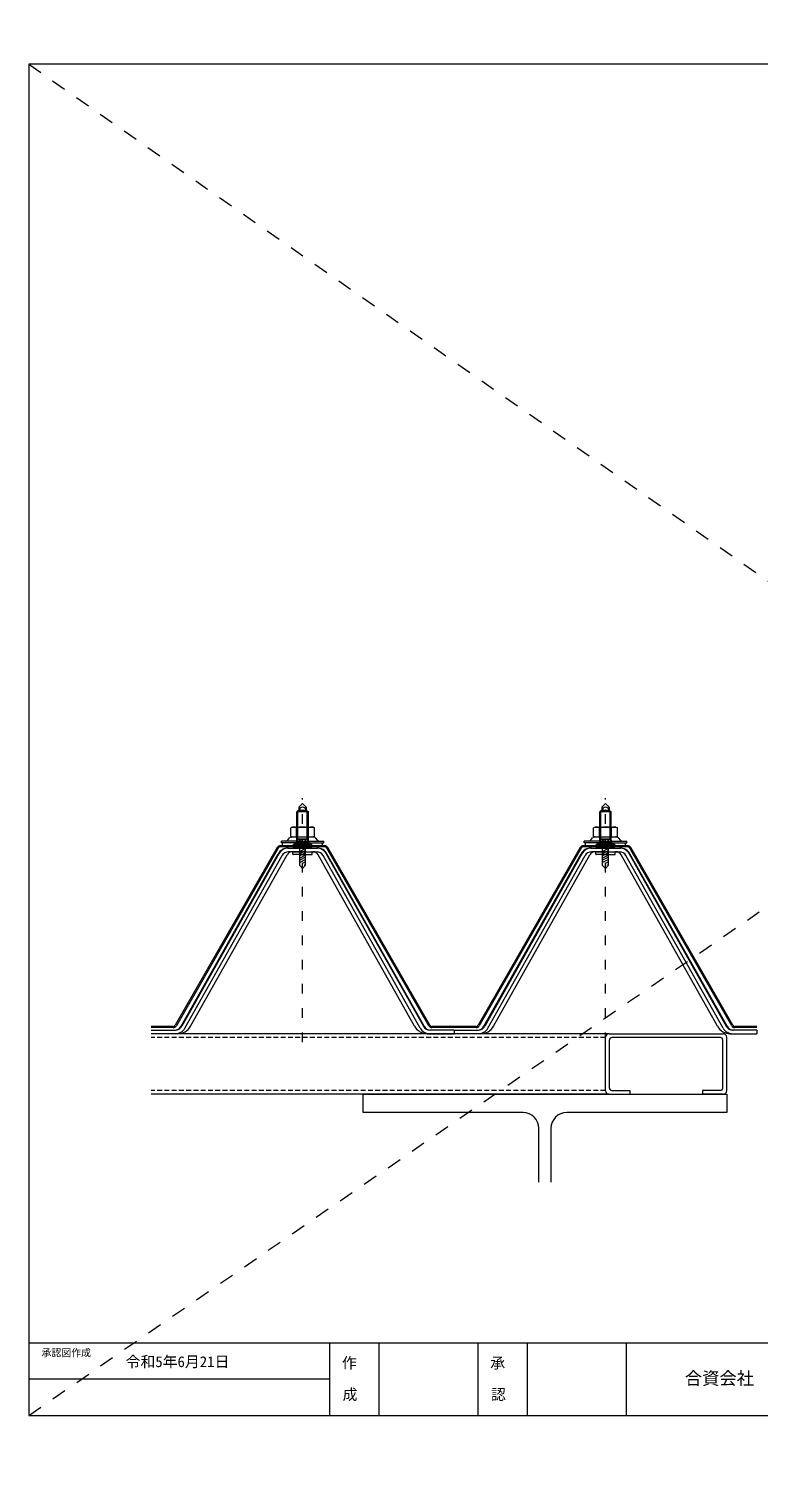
# Model space of a CAD drawing. Units: millimetres at full size; details may follow other scales. Extents: x -818 to 4206, y -602 to 594.
# Drawn here: x 2546 to 3148, y -594 to 594 of the extents above; entities that cross this region are included whole.
import ezdxf
from ezdxf.enums import TextEntityAlignment as Align

# ---------------------------------------------------------------- set-up
doc = ezdxf.new("R2010")
doc.units = ezdxf.units.MM
doc.header["$LTSCALE"] = 2
doc.header["$PDMODE"] = 32
doc.header["$PDSIZE"] = 1
for name, pattern in [('DASHED2', [3, 2, -1]), ('DASHED_SPACED', [12, 6, -6]), ('USER3', [10, 4, -6])]:
    doc.linetypes.add(name, pattern=pattern)
doc.layers.add('0-0_0', color=7, linetype='Continuous')
for name, color, linetype, lineweight in [('0-4_壁', 7, 'Continuous', 18), ('1-8_画層 63', 171, 'Continuous', 18), ('5-1_寸法', 5, 'Continuous', 13), ('F-A_F-Aﾚｲﾔ', 4, 'Continuous', 18)]:
    doc.layers.add(name, color=color, linetype=linetype, lineweight=lineweight)
doc.styles.add('__：', font='')
doc.styles.add('ＭＳ ゴシック', font='')
doc.styles.get('__：').set_extended_font_data('__：')
doc.styles.get('ＭＳ ゴシック').set_extended_font_data('MS Gothic')

# ---------------------------------------------------------------- blocks, each defined once
blk = doc.blocks.new('A$C6655204a')
at = {"layer": '0-4_壁'}
for p, q in [((13326.73, -15829.14), (-7158.73, -15829.14)), ((-4057.89, -15829.14), (-4057.89, -16573.63)), ((-3547.84, -15829.14), (-3547.84, -16573.63)), ((-2527.74, -15829.14), (-2527.74, -16573.63)), ((-2017.69, -15829.14), (-2017.69, -16573.63)), ((-997.59, -15829.14), (-997.59, -16573.63)), ((3592.86, -15829.14), (3592.86, -16573.63)), ((11069.58, -15829.14), (11069.58, -16574.62)), ((12198.16, -15829.14), (12198.16, -16574.62)), ((13326.73, -15829.14), (13326.73, -16573.63)), ((-4057.89, -16201.38), (-7158.73, -16201.38)), ((11069.58, -16201.88), (3592.86, -16201.75))]:
    blk.add_line(p, q, dxfattribs=at)
blk.add_lwpolyline([(13326.73, -16574.62), (13326.73, -2645.93), (-7158.73, -2645.93), (-7158.73, -16574.62)], close=True, dxfattribs=at)
at = {"layer": '1-8_画層 63'}
for p, q in [((13581.32, -2289.51), (13476.59, -2289.51)), ((13581.32, -2394.23), (13581.32, -2289.51))]:
    blk.add_line(p, q, dxfattribs=at)
at = {"layer": '1-8_画層 63', "color": 4}
blk.add_point((13581.32, -2289.51), dxfattribs=at)
at = {"layer": '0-0_0', "style": 'ＭＳ ゴシック'}
blk.add_text('令和5年6月21日', height=112.2, dxfattribs=at).set_placement((-6159.97, -16110.91), align=Align.BOTTOM_LEFT)
at = {"layer": '0-4_壁', "style": 'ＭＳ ゴシック'}
for s, height, p in [('承認図作成', 74.79, (-7027.52, -15989.46)), ('工事名', 74.79, (3697.65, -15988.21)), ('縮\u3000尺', 74.79, (11143.13, -15989.81)), ('図面番号', 74.79, (12251.12, -15988.66)), ('作', 112.2, (-3928.7, -16123.44)), ('承', 112.2, (-2398.55, -16123.44)), ('熊谷邸新築工事', 82.48, (4188.74, -16108.34)), ('合資会社\u3000荒川鈑金工業所', 130.9, (-391.86, -16297.01)), ('(A1)', 74.79, (11222.73, -16215.86)), ('成', 112.2, (-3921.62, -16448.84)), ('認', 112.2, (-2391.47, -16448.84)), ('図\u3000名', 74.79, (3695.18, -16347.26)), ('(A3)', 74.79, (11222.73, -16415.86)), ('屋根鈑金詳細図', 82.48, (4188.74, -16480.22))]:
    blk.add_text(s, height=height, dxfattribs=at).set_placement(p, align=Align.BOTTOM_LEFT)
at = {"layer": '0-4_壁', "style": '__：', "width": 0.95}
for s, p in [('S=1:2', (11650.58, -16254.57)), ('S=1:4', (11650.58, -16454.57))]:
    blk.add_text(s, height=130.9, dxfattribs=at).set_placement(p, align=Align.BOTTOM_LEFT)
blk = doc.blocks.new('鈑金ビス')
at = {"layer": '5-1_寸法', "color": 7, "lineweight": 18}
for p, q in [((-7.29, 4.929), (6.67, 4.929)), ((7.67, 4.929), (-6.29, 4.929)), ((3.654, 9.329), (-3.274, 9.329)), ((-2.21, 4.929), (0.19, 4.929)), ((-2.21, -12.257), (-2.21, 3.729)), ((-2.21, 1.449), (2.55, -1.058)), ((-2.119, 6.129), (-2.119, 8.129)), ((-0.41, 6.129), (-0.088, 4.929)), ((0.79, 4.929), (0.469, 6.129)), ((2.5, 6.129), (2.5, 8.129)), ((2.55, -12.543), (2.55, 3.729)), ((7.67, 3.729), (7.67, 4.929)), ((-2.21, -0.359), (2.55, -2.866)), ((-2.21, -2.167), (2.55, -4.675)), ((-2.21, -3.976), (2.55, -6.483)), ((-2.21, -5.784), (2.55, -8.291)), ((-2.21, -7.593), (2.55, -10.1)), ((0.309, -10.559), (-2.091, -9.642)), ((0.309, -15.135), (0.309, -10.559)), ((0.309, -15.135), (-2.21, -12.257)), ((-1.43, -12.52), (-1.715, -12.801)), ((0.309, -15.135), (2.55, -12.543))]:
    blk.add_line(p, q, dxfattribs=at)
for points in [[(-7.29, 4.929), (-7.29, 3.729), (7.67, 3.729)], [(6.67, 4.929), (6.67, 6.129), (-6.29, 6.129), (-6.29, 4.929)], [(-4.429, 8.129), (-4.429, 6.129), (4.809, 6.129), (4.809, 8.129)], [(-1.288, -12.38), (-1.002, -12.099), (-1.288, -12.38)]]:
    blk.add_lwpolyline(points, dxfattribs=at)
for centre, radius, start, end in [((-3.274, 8.173), 1.156, 357.79578, 182.20424), ((0.19, 6.507), 2.822, 35.08586, 144.91416), ((3.654, 8.173), 1.156, 357.79578, 182.20424)]:
    blk.add_arc(centre, radius, start, end, dxfattribs=at)

msp = doc.modelspace()

# ---------------------------------------------------------------- linework, layer by layer
at = {"layer": '5-1_寸法', "lineweight": 18}
for p, q in [((2771.503, -44.461), (2768.716, -47.249)), ((2768.716, -47.249), (2768.716, -50.513)), ((2771.928, -44.461), (2774.716, -47.249)), ((2774.716, -47.249), (2774.716, -50.513)), ((3021.503, -44.461), (3018.716, -47.249)), ((3018.716, -47.249), (3018.716, -50.513)), ((3021.928, -44.461), (3024.716, -47.249)), ((3024.716, -47.249), (3024.716, -50.513)), ((2768.716, -49.873), (2766.951, -51.285)), ((2776.481, -51.285), (2766.951, -51.285)), ((2766.951, -75.536), (2766.951, -51.285)), ((2767.811, -74.046), (2767.811, -50.597)), ((2775.516, -50.513), (2767.916, -50.513)), ((2769.466, -48.049), (2768.716, -48.049)), ((2769.466, -48.049), (2769.466, -50.513)), ((2774.716, -48.049), (2773.966, -48.049)), ((2773.966, -48.049), (2773.966, -50.513)), ((2774.716, -49.873), (2776.481, -51.285)), ((2775.621, -74.046), (2775.621, -50.597)), ((2776.481, -75.536), (2776.481, -51.285)), ((3018.716, -49.873), (3016.951, -51.285)), ((3026.481, -51.285), (3016.951, -51.285)), ((3016.951, -75.536), (3016.951, -51.285)), ((3017.811, -74.046), (3017.811, -50.597)), ((3025.516, -50.513), (3017.916, -50.513)), ((3019.466, -48.049), (3018.716, -48.049)), ((3019.466, -48.049), (3019.466, -50.513)), ((3024.716, -48.049), (3023.966, -48.049)), ((3023.966, -48.049), (3023.966, -50.513)), ((3024.716, -49.873), (3026.481, -51.285)), ((3025.621, -74.046), (3025.621, -50.597)), ((3026.481, -75.536), (3026.481, -51.285)), ((2759.475, -81.073), (2783.956, -81.073)), ((2764.216, -80.073), (2779.216, -80.073)), ((2764.216, -80.573), (2764.216, -80.073)), ((2766.716, -75.771), (2766.951, -75.536)), ((2776.716, -75.771), (2766.716, -75.771)), ((2766.716, -75.771), (2766.716, -80.073)), ((2776.481, -74.046), (2766.951, -74.046)), ((2766.951, -75.536), (2767.811, -74.046)), ((2771.716, -75.536), (2766.951, -75.536)), ((2771.716, -75.536), (2776.481, -75.536)), ((2776.481, -75.536), (2775.621, -74.046)), ((2776.716, -75.771), (2776.481, -75.536)), ((2776.716, -75.771), (2776.716, -80.073)), ((2779.216, -80.573), (2779.216, -80.073)), ((3009.475, -81.073), (3033.956, -81.073)), ((3014.216, -80.073), (3029.216, -80.073)), ((3014.216, -80.573), (3014.216, -80.073)), ((3016.716, -75.771), (3016.951, -75.536)), ((3026.716, -75.771), (3016.716, -75.771)), ((3016.716, -75.771), (3016.716, -80.073)), ((3026.481, -74.046), (3016.951, -74.046)), ((3016.951, -75.536), (3017.811, -74.046)), ((3021.716, -75.536), (3016.951, -75.536)), ((3021.716, -75.536), (3026.481, -75.536)), ((3026.481, -75.536), (3025.621, -74.046)), ((3026.716, -75.771), (3026.481, -75.536)), ((3026.716, -75.771), (3026.716, -80.073)), ((3029.216, -80.573), (3029.216, -80.073)), ((2671.437, -228.018), (2751.634, -85.656)), ((2752.208, -85.656), (2672.01, -228.018)), ((2674.624, -229.49), (2754.822, -87.128)), ((2679.272, -227.963), (2758.896, -86.619)), ((2771.716, -84.073), (2760.049, -84.073)), ((2763.716, -86.073), (2763.716, -84.373)), ((2771.716, -84.373), (2764.016, -84.373)), ((2771.716, -86.373), (2764.016, -86.373)), ((2766.116, -84.373), (2766.116, -84.073)), ((2771.283, -84.073), (2771.109, -84.373)), ((2771.716, -84.073), (2783.382, -84.073)), ((2779.416, -84.373), (2771.716, -84.373)), ((2771.716, -86.373), (2779.416, -86.373)), ((2772.149, -84.073), (2772.322, -84.373)), ((2777.316, -84.373), (2777.316, -84.073)), ((2779.716, -86.073), (2779.716, -84.373)), ((2864.159, -227.963), (2784.535, -86.619)), ((2868.807, -229.49), (2788.609, -87.128)), ((2791.223, -85.656), (2871.421, -228.018)), ((2871.994, -228.018), (2791.797, -85.656)), ((2921.437, -228.018), (3001.634, -85.656)), ((3002.208, -85.656), (2922.01, -228.018)), ((2924.624, -229.49), (3004.822, -87.128)), ((2929.272, -227.963), (3008.896, -86.619)), ((3021.716, -84.073), (3010.049, -84.073)), ((3013.716, -86.073), (3013.716, -84.373)), ((3021.716, -84.373), (3014.016, -84.373)), ((3021.716, -86.373), (3014.016, -86.373)), ((3016.116, -84.373), (3016.116, -84.073)), ((3021.283, -84.073), (3021.109, -84.373)), ((3021.716, -84.073), (3033.382, -84.073)), ((3029.416, -84.373), (3021.716, -84.373)), ((3021.716, -86.373), (3029.416, -86.373)), ((3022.149, -84.073), (3022.322, -84.373)), ((3027.316, -84.373), (3027.316, -84.073)), ((3029.716, -86.073), (3029.716, -84.373)), ((3114.159, -227.963), (3034.535, -86.619)), ((3118.807, -229.49), (3038.609, -87.128)), ((3041.223, -85.656), (3121.421, -228.018)), ((3121.994, -228.018), (3041.797, -85.656)), ((2646.716, -231.073), (2666.783, -231.073)), ((2668.817, -234.073), (2646.716, -234.073)), ((2874.614, -234.073), (2896.716, -234.073)), ((2896.716, -231.073), (2876.648, -231.073)), ((2896.716, -231.073), (2916.783, -231.073)), ((2896.716, -231.073), (2896.716, -234.073)), ((2918.817, -234.073), (2896.716, -234.073)), ((3124.614, -234.073), (3146.716, -234.073)), ((3146.716, -231.073), (3126.648, -231.073)), ((3146.716, -231.073), (3146.716, -234.073))]:
    msp.add_line(p, q, dxfattribs=at)
at = {"layer": '5-1_寸法', "linetype": 'USER3', "lineweight": 18}
for p, q in [((2771.716, -241.073), (2771.716, -39.949)), ((3021.716, -241.073), (3021.716, -39.949))]:
    msp.add_line(p, q, dxfattribs=at)
at = {"layer": '5-1_寸法', "color": 4}
for p, q in [((2763.216, -63.673), (2761.901, -64.432)), ((2761.901, -71.673), (2761.901, -64.432)), ((2763.216, -63.673), (2780.216, -63.673)), ((2766.808, -71.673), (2766.808, -64.085)), ((2776.623, -71.673), (2776.623, -64.085)), ((2780.216, -63.673), (2781.53, -64.432)), ((2781.53, -71.673), (2781.53, -64.432)), ((3013.216, -63.673), (3011.901, -64.432)), ((3011.901, -71.673), (3011.901, -64.432)), ((3013.216, -63.673), (3030.216, -63.673)), ((3016.808, -71.673), (3016.808, -64.085)), ((3026.623, -71.673), (3026.623, -64.085)), ((3030.216, -63.673), (3031.53, -64.432)), ((3031.53, -71.673), (3031.53, -64.432)), ((2771.716, -75.273), (2754.216, -75.273)), ((2754.216, -76.673), (2754.216, -75.273)), ((2771.716, -76.673), (2754.216, -76.673)), ((2759.194, -74.719), (2760.927, -72.712)), ((2761.901, -71.673), (2781.53, -71.673)), ((2771.716, -75.273), (2789.216, -75.273)), ((2771.716, -76.673), (2789.216, -76.673)), ((2771.716, -79.073), (2788.216, -79.073)), ((2784.237, -74.719), (2782.504, -72.712)), ((2788.216, -79.073), (2788.216, -76.673)), ((2789.216, -76.673), (2789.216, -75.273)), ((3021.716, -75.273), (3004.216, -75.273)), ((3004.216, -76.673), (3004.216, -75.273)), ((3021.716, -76.673), (3004.216, -76.673)), ((3009.194, -74.719), (3010.927, -72.712)), ((3011.901, -71.673), (3031.53, -71.673)), ((3021.716, -75.273), (3039.216, -75.273)), ((3021.716, -76.673), (3039.216, -76.673)), ((3021.716, -79.073), (3038.216, -79.073)), ((3034.237, -74.719), (3032.504, -72.712)), ((3038.216, -79.073), (3038.216, -76.673)), ((3039.216, -76.673), (3039.216, -75.273))]:
    msp.add_line(p, q, dxfattribs=at)
at = {"layer": '5-1_寸法', "color": 1, "lineweight": 18}
for p, q in [((2750.849, -80.574), (2666.717, -227.073)), ((2751.715, -81.074), (2667.583, -227.573)), ((2789.982, -79.073), (2753.449, -79.073)), ((2789.982, -80.073), (2753.449, -80.073)), ((2875.847, -227.573), (2791.715, -81.073)), ((2876.713, -227.073), (2792.581, -80.573)), ((3000.849, -80.574), (2916.717, -227.073)), ((3001.715, -81.074), (2917.583, -227.573)), ((3039.982, -79.073), (3003.449, -79.073)), ((3039.982, -80.073), (3003.449, -80.073)), ((3125.847, -227.573), (3041.715, -81.073)), ((3126.713, -227.073), (3042.581, -80.573)), ((2664.986, -228.073), (2646.716, -228.073)), ((2664.983, -228.073), (2646.716, -228.073)), ((2664.986, -229.073), (2646.716, -229.073)), ((2896.716, -228.073), (2878.445, -228.073)), ((2896.716, -229.073), (2878.445, -229.073)), ((2914.986, -228.073), (2896.716, -228.073)), ((2914.983, -228.073), (2896.716, -228.073)), ((2914.986, -229.073), (2896.716, -229.073)), ((3146.716, -228.073), (3128.445, -228.073)), ((3146.716, -229.073), (3128.445, -229.073))]:
    msp.add_line(p, q, dxfattribs=at)
at = {"layer": '5-1_寸法', "color": 8, "lineweight": 18}
for p, q in [((3024.716, -234.073), (2646.716, -234.073)), ((3021.716, -281.073), (3021.716, -237.073)), ((3024.716, -234.073), (3118.716, -234.073)), ((3116.516, -237.273), (3026.916, -237.273)), ((3121.716, -281.073), (3121.716, -237.073)), ((3024.916, -278.873), (3024.916, -239.273)), ((3118.516, -278.873), (3118.516, -239.273)), ((3024.727, -284.073), (2646.727, -284.073)), ((3024.716, -284.073), (3041.715, -284.073)), ((3026.916, -280.873), (3041.715, -280.873)), ((3041.715, -280.873), (3041.715, -284.073)), ((3101.715, -280.873), (3101.715, -284.073)), ((3116.516, -280.873), (3101.715, -280.873)), ((3118.716, -284.073), (3101.715, -284.073))]:
    msp.add_line(p, q, dxfattribs=at)
at = {"layer": '5-1_寸法', "color": 8, "linetype": 'DASHED2', "lineweight": 18}
for p, q in [((3021.716, -237.273), (2646.716, -237.273)), ((3021.716, -280.873), (2646.727, -280.873))]:
    msp.add_line(p, q, dxfattribs=at)
at = {"layer": '5-1_寸法', "color": 7, "lineweight": 18}
for p, q in [((2966.716, -356.447), (2966.716, -312.073)), ((2976.716, -312.073), (2976.716, -356.447))]:
    msp.add_line(p, q, dxfattribs=at)
at = {"layer": '5-1_寸法', "color": 4}
for points in [[(2771.716, -79.073), (2755.216, -79.073), (2755.216, -76.673)], [(3021.716, -79.073), (3005.216, -79.073), (3005.216, -76.673)]]:
    msp.add_lwpolyline(points, dxfattribs=at)
at = {"layer": '5-1_寸法', "color": 7, "lineweight": 18}
for points in [[(2953.716, -299.073), (2821.716, -299.073), (2821.716, -284.073), (3121.716, -284.073)], [(3121.716, -284.073), (3121.716, -299.073), (2989.716, -299.073)]]:
    msp.add_lwpolyline(points, dxfattribs=at)
at = {"layer": '5-1_寸法', "lineweight": 18}
for centre, radius, start, end in [((2771.716, -50.813), 3.564, 50.85375, 129.14625), ((2771.716, -44.673), 0.3, 45, 135), ((3021.716, -50.813), 3.564, 50.85375, 129.14625), ((3021.716, -44.673), 0.3, 45, 135), ((2771.716, -54.148), 4.275, 58.24378, 121.75622), ((3021.716, -54.148), 4.275, 58.24378, 121.75622), ((2759.475, -90.073), 9, 90, 150.60599), ((2760.049, -90.073), 9, 90, 150.60599), ((2764.716, -80.573), 0.5, 180, 270), ((2778.716, -80.573), 0.5, 270, 0), ((2783.382, -90.073), 9, 29.39401, 90), ((2783.956, -90.073), 9, 29.39401, 90), ((3009.475, -90.073), 9, 90, 150.60599), ((3010.049, -90.073), 9, 90, 150.60599), ((3014.716, -80.573), 0.5, 180, 270), ((3028.716, -80.573), 0.5, 270, 0), ((3033.382, -90.073), 9, 29.39401, 90), ((3033.956, -90.073), 9, 29.39401, 90), ((2760.049, -90.073), 6, 90, 150.60599), ((2763.252, -89.073), 5, 90, 150.60599), ((2764.016, -84.373), 0.3, 90, 180), ((2764.716, -84.373), 1, 162.5424, 180), ((2764.016, -84.673), 0.3, 90, 180), ((2764.016, -86.073), 0.3, 180, 270), ((2779.416, -84.373), 0.3, 0, 90), ((2779.416, -84.673), 0.3, 0, 90), ((2779.416, -86.073), 0.3, 270, 0), ((2778.716, -84.373), 1, 0, 17.4576), ((2780.179, -89.073), 5, 29.39401, 90), ((2783.382, -90.073), 6, 29.39401, 90), ((3010.049, -90.073), 6, 90, 150.60599), ((3013.252, -89.073), 5, 90, 150.60599), ((3014.016, -84.373), 0.3, 90, 180), ((3014.716, -84.373), 1, 162.5424, 180), ((3014.016, -84.673), 0.3, 90, 180), ((3014.016, -86.073), 0.3, 180, 270), ((3029.416, -84.373), 0.3, 0, 90), ((3029.416, -84.673), 0.3, 0, 90), ((3029.416, -86.073), 0.3, 270, 0), ((3028.716, -84.373), 1, 0, 17.4576), ((3030.179, -89.073), 5, 29.39401, 90), ((3033.382, -90.073), 6, 29.39401, 90), ((2666.209, -225.073), 6, 270, 330.60599), ((2666.783, -225.073), 6, 270, 330.60599), ((2666.783, -225.073), 9, 270, 330.60599), ((2668.817, -222.073), 12, 270, 330.60599), ((2874.614, -222.073), 12, 209.39401, 270), ((2876.648, -225.073), 9, 209.39401, 270), ((2876.648, -225.073), 6, 209.39401, 270), ((2877.222, -225.073), 6, 209.39401, 270), ((2916.209, -225.073), 6, 270, 330.60599), ((2916.783, -225.073), 6, 270, 330.60599), ((2916.783, -225.073), 9, 270, 330.60599), ((2918.817, -222.073), 12, 270, 330.60599), ((3124.614, -222.073), 12, 209.39401, 270), ((3126.648, -225.073), 9, 209.39401, 270), ((3126.648, -225.073), 6, 209.39401, 270), ((3127.222, -225.073), 6, 209.39401, 270)]:
    msp.add_arc(centre, radius, start, end, dxfattribs=at)
at = {"layer": '5-1_寸法', "color": 4}
for centre, radius, start, end in [((2764.707, -69.239), 5.566, 67.82073, 120.2784), ((2771.716, -93.118), 29.445, 80.40598, 99.59402), ((2778.724, -69.239), 5.566, 59.7216, 112.17927), ((3014.707, -69.239), 5.566, 67.82073, 120.2784), ((3021.716, -93.118), 29.445, 80.40598, 99.59402), ((3028.724, -69.239), 5.566, 59.7216, 112.17927), ((2757.983, -73.673), 1.6, 270, 319.18321), ((2763.198, -74.673), 3, 90, 139.18321), ((2780.233, -74.673), 3, 40.81679, 90), ((2785.448, -73.673), 1.6, 220.81679, 270), ((3007.983, -73.673), 1.6, 270, 319.18321), ((3013.198, -74.673), 3, 90, 139.18321), ((3030.233, -74.673), 3, 40.81679, 90), ((3035.448, -73.673), 1.6, 220.81679, 270)]:
    msp.add_arc(centre, radius, start, end, dxfattribs=at)
at = {"layer": '5-1_寸法', "color": 1, "lineweight": 18}
for centre, radius, start, end in [((2753.448, -82.073), 3, 89.98346, 150.01615), ((2753.447, -82.072), 2, 89.97576, 150.02524), ((2789.983, -82.073), 3, 29.98923, 90.01224), ((2789.983, -82.073), 2, 29.98385, 90.01829), ((3003.448, -82.073), 3, 89.98346, 150.01615), ((3003.447, -82.072), 2, 89.97576, 150.02524), ((3039.983, -82.073), 3, 29.98923, 90.01224), ((3039.983, -82.073), 2, 29.98385, 90.01829), ((2664.985, -226.073), 2, 270.01378, 329.98587), ((2664.985, -226.072), 3, 270.01857, 329.97914), ((2878.445, -226.073), 3, 210.01985, 269.97743), ((2878.445, -226.073), 2, 210.01312, 269.98397), ((2914.985, -226.073), 2, 270.01378, 329.98587), ((2914.985, -226.072), 3, 270.01857, 329.97914), ((3128.445, -226.073), 3, 210.01985, 269.97743), ((3128.445, -226.073), 2, 210.01312, 269.98397)]:
    msp.add_arc(centre, radius, start, end, dxfattribs=at)
at = {"layer": '5-1_寸法', "color": 8, "lineweight": 18}
for centre, radius, start, end in [((3024.716, -237.073), 3, 90, 180), ((3026.916, -239.273), 2, 90, 180), ((3116.516, -239.273), 2, 0, 90), ((3118.716, -237.073), 3, 0, 90), ((3024.716, -281.073), 3, 180, 270), ((3026.916, -278.873), 2, 180, 270), ((3116.516, -278.873), 2, 270, 0), ((3118.716, -281.073), 3, 270, 0)]:
    msp.add_arc(centre, radius, start, end, dxfattribs=at)
at = {"layer": '5-1_寸法', "color": 7, "lineweight": 18}
for centre, start, end in [((2953.716, -312.073), 0, 90), ((2989.716, -312.073), 90, 180)]:
    msp.add_arc(centre, 13, start, end, dxfattribs=at)
at = {"layer": 'F-A_F-Aﾚｲﾔ', "color": 1, "linetype": 'DASHED_SPACED'}
for p, q in [((2545.796, -548.809), (4205, 594)), ((2545.796, 565.486), (4205, -594))]:
    msp.add_line(p, q, dxfattribs=at)

# ---------------------------------------------------------------- block references
at = {"layer": '5-1_寸法', "xscale": -1}
for p in [(2771.906, -82.802), (3021.906, -82.802)]:
    msp.add_blockref('鈑金ビス', p, dxfattribs=at)
at = {"layer": 'F-A_F-Aﾚｲﾔ', "xscale": 0.08, "yscale": 0.08}
msp.add_blockref('A$C6655204a', (3118.495, 777.16), dxfattribs=at)

doc.saveas('drawing.dxf')
